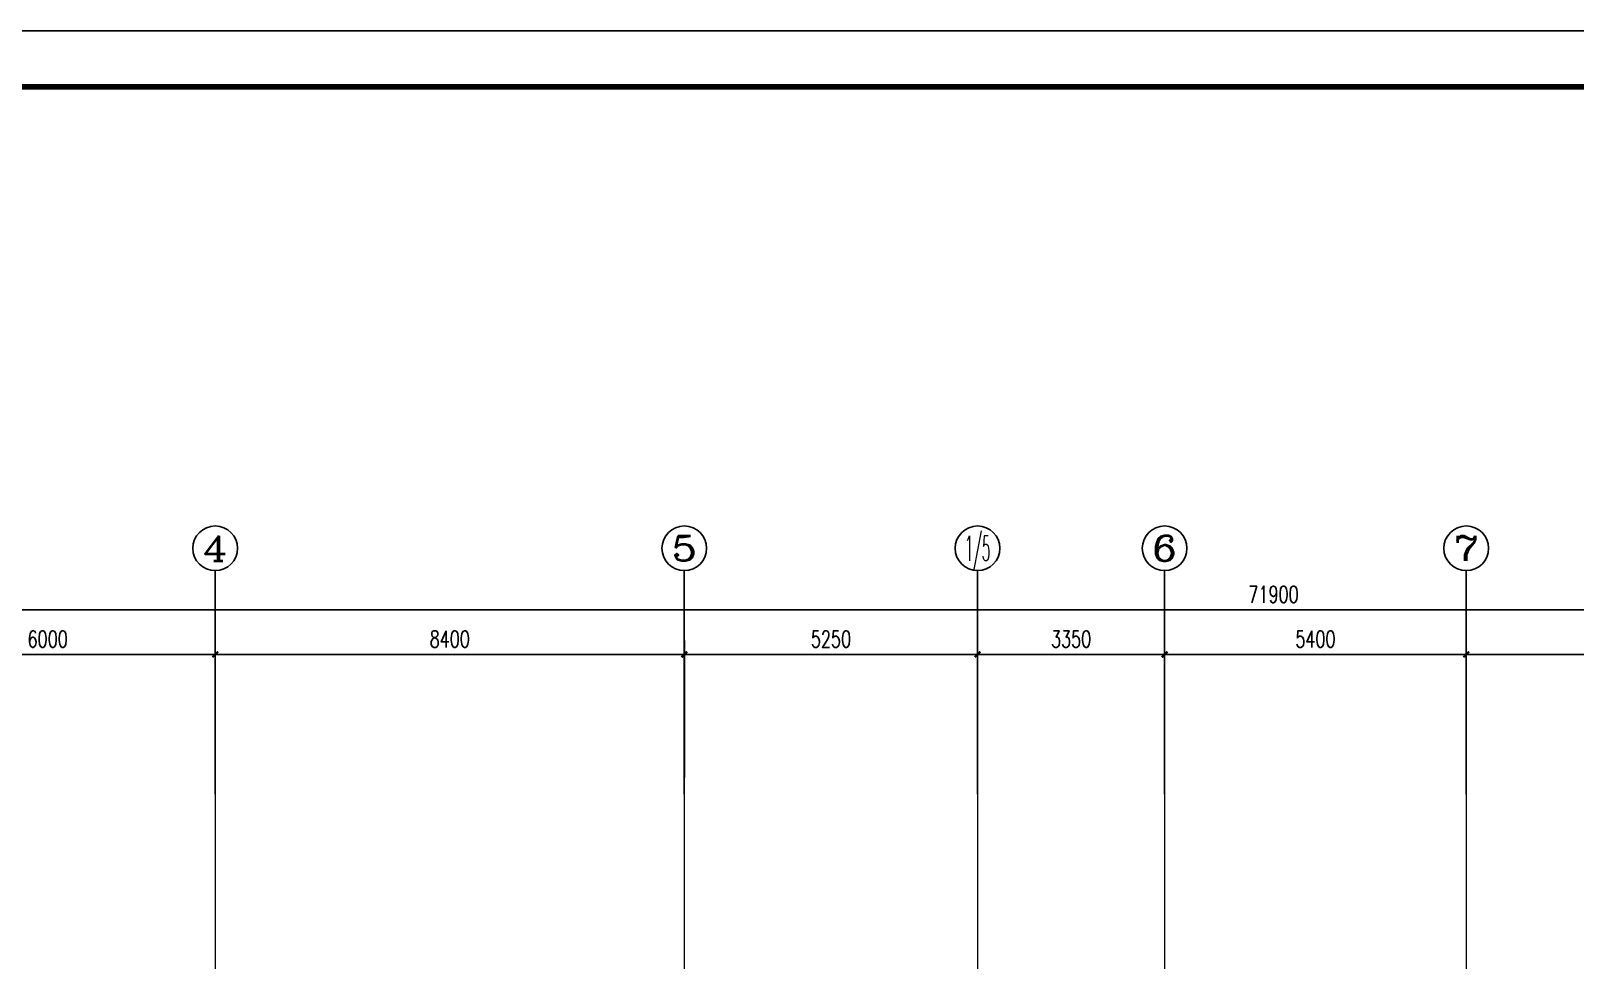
# Model space of a CAD drawing. Extents: x 1031190 to 1725648, y 733081 to 1571294.
# Drawn here: x 1306888 to 1334538, y 1077876 to 1094510 of the extents above; entities that cross this region are included whole.
import ezdxf
from ezdxf.enums import TextEntityAlignment as Align

# ---------------------------------------------------------------- set-up
doc = ezdxf.new("R2010")
doc.units = 0
doc.header["$LTSCALE"] = 1000
doc.header["$MEASUREMENT"] = 0
doc.linetypes.add('ACAD_ISO10W100', pattern=[18.5, 12, -3, 0.5, -3])
doc.linetypes.add('DOTE', pattern=[2.42, 2, -0.2, 0.02, -0.2])
for name, color, linetype in [('AXIS', 3, 'Continuous'), ('AXIS_TEXT', 4, 'Continuous'), ('C-AXIS(轴号)', 3, 'Continuous'), ('C-AXIS-T(字)', 7, 'Continuous'), ('图框', 140, 'Continuous')]:
    doc.layers.add(name, color=color, linetype=linetype)
doc.layers.add('DOTE', color=19, linetype='DOTE', lineweight=9)
doc.styles.add('_TCH_AXIS', font='COMPLEX', dxfattribs={"bigfont": 'GBCBIG'})
doc.styles.add('_TCH_DIM_T3', font='SIMPLEX', dxfattribs={"width": 0.705882, "bigfont": 'GBCBIG'})
doc.styles.add('COMPLEX', font='COMPLEX')
doc.dimstyles.new('_TCH_ARCH&&100', dxfattribs={"dimtxt": 297.5, "dimasz": 100, "dimexe": 250, "dimexo": 300, "dimgap": 126.25, "dimtad": 1, "dimdec": 0, "dimzin": 0, "dimdsep": 46, "dimtxsty": '_TCH_DIM_T3', "dimblk": 'ARCHTICK', "dimcen": 0.09, "dimclrt": 7, "dimazin": 2, "dimtfac": 1, "dimtdec": 0, "dimtix": 1, "dimtmove": 2, "dimatfit": 3, "dimfxl": 0, "dimtolj": 1, "dimtzin": 0, "dimarcsym": 0})

# ---------------------------------------------------------------- blocks, each defined once
blk = doc.blocks.new('_ArchTick')
at = {"color": 0, "linetype": 'ByBlock', "const_width": 0.4}
blk.add_lwpolyline([(-0.5, -0.5), (0.5, 0.5)], dxfattribs=at)
blk = doc.blocks.new('*D307')
at = {"layer": 'AXIS', "color": 0, "lineweight": -2}
for p, q in [((1293188, 1081148), (1293188, 1084398)), ((1365088, 1081148), (1365088, 1084398)), ((1293188, 1084148), (1365088, 1084148))]:
    blk.add_line(p, q, dxfattribs=at)
at = {"layer": 'Defpoints', "color": 0}
for p in [(1365088, 1084148), (1293188, 1080848), (1365088, 1080848)]:
    blk.add_point(p, dxfattribs=at)
at = {"layer": 'AXIS', "color": 0, "lineweight": -2, "xscale": 100, "yscale": 100, "zscale": 100, "rotation": 180}
blk.add_blockref('_ArchTick', (1293188, 1084148), dxfattribs=at)
at = {"layer": 'AXIS', "color": 0, "lineweight": -2, "xscale": 100, "yscale": 100, "zscale": 100}
blk.add_blockref('_ArchTick', (1365088, 1084148), dxfattribs=at)
at = {"layer": 'AXIS', "color": 7, "insert": (1329138, 1084423), "char_height": 297.5, "attachment_point": 5, "style": '_TCH_DIM_T3'}
blk.add_mtext('\\A1;71900', dxfattribs=at)
blk = doc.blocks.new('*D313')
at = {"layer": 'AXIS', "color": 0, "lineweight": -2}
for p, q in [((1304188, 1081148), (1304188, 1083598)), ((1304188, 1083348), (1310188, 1083348)), ((1310188, 1081148), (1310188, 1083598))]:
    blk.add_line(p, q, dxfattribs=at)
at = {"layer": 'Defpoints', "color": 0}
for p in [(1310188, 1083348), (1304188, 1080848), (1310188, 1080848)]:
    blk.add_point(p, dxfattribs=at)
at = {"layer": 'AXIS', "color": 0, "lineweight": -2, "xscale": 100, "yscale": 100, "zscale": 100, "rotation": 180}
blk.add_blockref('_ArchTick', (1304188, 1083348), dxfattribs=at)
at = {"layer": 'AXIS', "color": 0, "lineweight": -2, "xscale": 100, "yscale": 100, "zscale": 100}
blk.add_blockref('_ArchTick', (1310188, 1083348), dxfattribs=at)
at = {"layer": 'AXIS', "color": 7, "insert": (1307188, 1083623), "char_height": 297.5, "attachment_point": 5, "style": '_TCH_DIM_T3'}
blk.add_mtext('\\A1;6000', dxfattribs=at)
blk = doc.blocks.new('*D314')
at = {"layer": 'AXIS', "color": 0, "lineweight": -2}
for p, q in [((1310188, 1081148), (1310188, 1083598)), ((1310188, 1083348), (1318588, 1083348)), ((1318588, 1081148), (1318588, 1083598))]:
    blk.add_line(p, q, dxfattribs=at)
at = {"layer": 'Defpoints', "color": 0}
for p in [(1318588, 1083348), (1310188, 1080848), (1318588, 1080848)]:
    blk.add_point(p, dxfattribs=at)
at = {"layer": 'AXIS', "color": 0, "lineweight": -2, "xscale": 100, "yscale": 100, "zscale": 100, "rotation": 180}
blk.add_blockref('_ArchTick', (1310188, 1083348), dxfattribs=at)
at = {"layer": 'AXIS', "color": 0, "lineweight": -2, "xscale": 100, "yscale": 100, "zscale": 100}
blk.add_blockref('_ArchTick', (1318588, 1083348), dxfattribs=at)
at = {"layer": 'AXIS', "color": 7, "insert": (1314388, 1083623), "char_height": 297.5, "attachment_point": 5, "style": '_TCH_DIM_T3'}
blk.add_mtext('\\A1;8400', dxfattribs=at)
blk = doc.blocks.new('*D315')
at = {"layer": 'AXIS', "color": 0, "lineweight": -2}
for p, q in [((1318588, 1081148), (1318588, 1083598)), ((1318588, 1083348), (1323838, 1083348)), ((1323838, 1081148), (1323838, 1083598))]:
    blk.add_line(p, q, dxfattribs=at)
at = {"layer": 'Defpoints', "color": 0}
for p in [(1323838, 1083348), (1318588, 1080848), (1323838, 1080848)]:
    blk.add_point(p, dxfattribs=at)
at = {"layer": 'AXIS', "color": 0, "lineweight": -2, "xscale": 100, "yscale": 100, "zscale": 100, "rotation": 180}
blk.add_blockref('_ArchTick', (1318588, 1083348), dxfattribs=at)
at = {"layer": 'AXIS', "color": 0, "lineweight": -2, "xscale": 100, "yscale": 100, "zscale": 100}
blk.add_blockref('_ArchTick', (1323838, 1083348), dxfattribs=at)
at = {"layer": 'AXIS', "color": 7, "insert": (1321213, 1083623), "char_height": 297.5, "attachment_point": 5, "style": '_TCH_DIM_T3'}
blk.add_mtext('\\A1;5250', dxfattribs=at)
blk = doc.blocks.new('*D316')
at = {"layer": 'AXIS', "color": 0, "lineweight": -2}
for p, q in [((1323838, 1081148), (1323838, 1083598)), ((1323838, 1083348), (1327188, 1083348)), ((1327188, 1081148), (1327188, 1083598))]:
    blk.add_line(p, q, dxfattribs=at)
at = {"layer": 'Defpoints', "color": 0}
for p in [(1327188, 1083348), (1323838, 1080848), (1327188, 1080848)]:
    blk.add_point(p, dxfattribs=at)
at = {"layer": 'AXIS', "color": 0, "lineweight": -2, "xscale": 100, "yscale": 100, "zscale": 100, "rotation": 180}
blk.add_blockref('_ArchTick', (1323838, 1083348), dxfattribs=at)
at = {"layer": 'AXIS', "color": 0, "lineweight": -2, "xscale": 100, "yscale": 100, "zscale": 100}
blk.add_blockref('_ArchTick', (1327188, 1083348), dxfattribs=at)
at = {"layer": 'AXIS', "color": 7, "insert": (1325513, 1083623), "char_height": 297.5, "attachment_point": 5, "style": '_TCH_DIM_T3'}
blk.add_mtext('\\A1;3350', dxfattribs=at)
blk = doc.blocks.new('*D317')
at = {"layer": 'AXIS', "color": 0, "lineweight": -2}
for p, q in [((1327188, 1081148), (1327188, 1083598)), ((1327188, 1083348), (1332588, 1083348)), ((1332588, 1081148), (1332588, 1083598))]:
    blk.add_line(p, q, dxfattribs=at)
at = {"layer": 'Defpoints', "color": 0}
for p in [(1332588, 1083348), (1327188, 1080848), (1332588, 1080848)]:
    blk.add_point(p, dxfattribs=at)
at = {"layer": 'AXIS', "color": 0, "lineweight": -2, "xscale": 100, "yscale": 100, "zscale": 100, "rotation": 180}
blk.add_blockref('_ArchTick', (1327188, 1083348), dxfattribs=at)
at = {"layer": 'AXIS', "color": 0, "lineweight": -2, "xscale": 100, "yscale": 100, "zscale": 100}
blk.add_blockref('_ArchTick', (1332588, 1083348), dxfattribs=at)
at = {"layer": 'AXIS', "color": 7, "insert": (1329888, 1083623), "char_height": 297.5, "attachment_point": 5, "style": '_TCH_DIM_T3'}
blk.add_mtext('\\A1;5400', dxfattribs=at)
blk = doc.blocks.new('*D318')
at = {"layer": 'AXIS', "color": 0, "lineweight": -2}
for p, q in [((1332588, 1081148), (1332588, 1083598)), ((1332588, 1083348), (1340388, 1083348)), ((1340388, 1081148), (1340388, 1083598))]:
    blk.add_line(p, q, dxfattribs=at)
at = {"layer": 'Defpoints', "color": 0}
for p in [(1340388, 1083348), (1332588, 1080848), (1340388, 1080848)]:
    blk.add_point(p, dxfattribs=at)
at = {"layer": 'AXIS', "color": 0, "lineweight": -2, "xscale": 100, "yscale": 100, "zscale": 100, "rotation": 180}
blk.add_blockref('_ArchTick', (1332588, 1083348), dxfattribs=at)
at = {"layer": 'AXIS', "color": 0, "lineweight": -2, "xscale": 100, "yscale": 100, "zscale": 100}
blk.add_blockref('_ArchTick', (1340388, 1083348), dxfattribs=at)
at = {"layer": 'AXIS', "color": 7, "insert": (1336488, 1083623), "char_height": 297.5, "attachment_point": 5, "style": '_TCH_DIM_T3'}
blk.add_mtext('\\A1;7800', dxfattribs=at)
blk = doc.blocks.new('_AXISO')
blk.add_circle((0, 0), 0.5)
at = {"layer": 'AXIS_TEXT', "style": 'COMPLEX', "width": 1.041667}
blk.add_attdef('A', text='', height=0.56, dxfattribs=at).set_placement((-0.25, -0.28), (0.25, -0.28), align=Align.FIT)

msp = doc.modelspace()

# ---------------------------------------------------------------- linework, layer by layer
at = {"layer": 'C-AXIS(轴号)'}
for p, q in [((1310187.7, 1080847.8), (1310187.7, 1084847.8)), ((1318587.7, 1080847.8), (1318587.7, 1084847.8)), ((1323837.7, 1080847.8), (1323837.7, 1084847.8)), ((1327187.7, 1080847.8), (1327187.7, 1084847.8)), ((1332587.7, 1080847.8), (1332587.7, 1084847.8))]:
    msp.add_line(p, q, dxfattribs=at)
at = {"layer": 'DOTE', "linetype": 'ACAD_ISO10W100', "ltscale": 100}
for p, q in [((1310187.7, 1080847.8), (1310187.7, 1057147.8)), ((1318587.7, 1080847.8), (1318587.7, 1057147.8)), ((1323837.7, 1080847.8), (1323837.7, 1063047.8)), ((1327187.7, 1080847.8), (1327187.7, 1057147.8)), ((1332587.7, 1080847.8), (1332587.7, 1057147.8))]:
    msp.add_line(p, q, dxfattribs=at)
at = {"layer": '图框'}
msp.add_lwpolyline([(1278969.8, 1035110.3), (1384069.8, 1035110.3), (1384069.8, 1094510.3), (1278969.8, 1094510.3)], close=True, dxfattribs=at)
at = {"layer": '图框', "const_width": 100}
msp.add_lwpolyline([(1281469.8, 1036110.3), (1383069.8, 1036110.3), (1383069.8, 1093510.3), (1281469.8, 1093510.3)], close=True, dxfattribs=at)

# ---------------------------------------------------------------- block references
at = {"layer": 'C-AXIS(轴号)'}
ref = msp.add_blockref('_AXISO', (1310187.7, 1085247.8), dxfattribs=dict(at, xscale=800, yscale=800, zscale=800))
ref.add_attrib('A', '4', dxfattribs={"layer": 'C-AXIS-T(字)', "height": 452.5, "style": '_TCH_AXIS', "width": 1.3125}).set_placement((1309961.4, 1085021.5), (1310414, 1085021.5), align=Align.FIT)
ref = msp.add_blockref('_AXISO', (1318587.7, 1085247.8), dxfattribs=dict(at, xscale=800, yscale=800, zscale=800))
ref.add_attrib('A', '5', dxfattribs={"layer": 'C-AXIS-T(字)', "height": 452.5, "style": '_TCH_AXIS', "width": 1.5}).set_placement((1318361.4, 1085021.5), (1318814, 1085021.5), align=Align.FIT)
ref = msp.add_blockref('_AXISO', (1323837.7, 1085247.8), dxfattribs=dict(at, xscale=800, yscale=800, zscale=800))
ref.add_attrib('A', '1/5', dxfattribs={"layer": 'C-AXIS-T(字)', "height": 452.55, "style": '_TCH_AXIS', "width": 0.411765}).set_placement((1323611.4, 1085021.5), (1324064, 1085021.5), align=Align.FIT)
ref = msp.add_blockref('_AXISO', (1327187.7, 1085247.8), dxfattribs=dict(at, xscale=800, yscale=800, zscale=800))
ref.add_attrib('A', '6', dxfattribs={"layer": 'C-AXIS-T(字)', "height": 452.5, "style": '_TCH_AXIS', "width": 1.5}).set_placement((1326961.4, 1085021.5), (1327414, 1085021.5), align=Align.FIT)
ref = msp.add_blockref('_AXISO', (1332587.7, 1085247.8), dxfattribs=dict(at, xscale=800, yscale=800, zscale=800))
ref.add_attrib('A', '7', dxfattribs={"layer": 'C-AXIS-T(字)', "height": 452.5, "style": '_TCH_AXIS', "width": 1.5}).set_placement((1332361.4, 1085021.5), (1332814, 1085021.5), align=Align.FIT)

# ---------------------------------------------------------------- dimensions: what is measured, and where the dimension line sits
at = {"layer": 'AXIS'}
for p1, p2, distance, picture, middle in [((1293187.7, 1080847.8), (1365087.7, 1080847.8), 3300, '*D307', (1329137.7, 1084422.8)), ((1304187.7, 1080847.8), (1310187.7, 1080847.8), 2500, '*D313', (1307187.7, 1083622.8)), ((1310187.7, 1080847.8), (1318587.7, 1080847.8), 2500, '*D314', (1314387.7, 1083622.8)), ((1318587.7, 1080847.8), (1323837.7, 1080847.8), 2500, '*D315', (1321212.7, 1083622.8)), ((1323837.7, 1080847.8), (1327187.7, 1080847.8), 2500, '*D316', (1325512.7, 1083622.8)), ((1327187.7, 1080847.8), (1332587.7, 1080847.8), 2500, '*D317', (1329887.7, 1083622.8)), ((1332587.7, 1080847.8), (1340387.7, 1080847.8), 2500, '*D318', (1336487.7, 1083622.8))]:
    dim = msp.add_aligned_dim(p1=p1, p2=p2, distance=distance, dimstyle='_TCH_ARCH&&100', dxfattribs=at)
    dim.commit()
    dim.dimension.update_dxf_attribs({"geometry": picture, "text_midpoint": middle})

doc.saveas('drawing.dxf')
